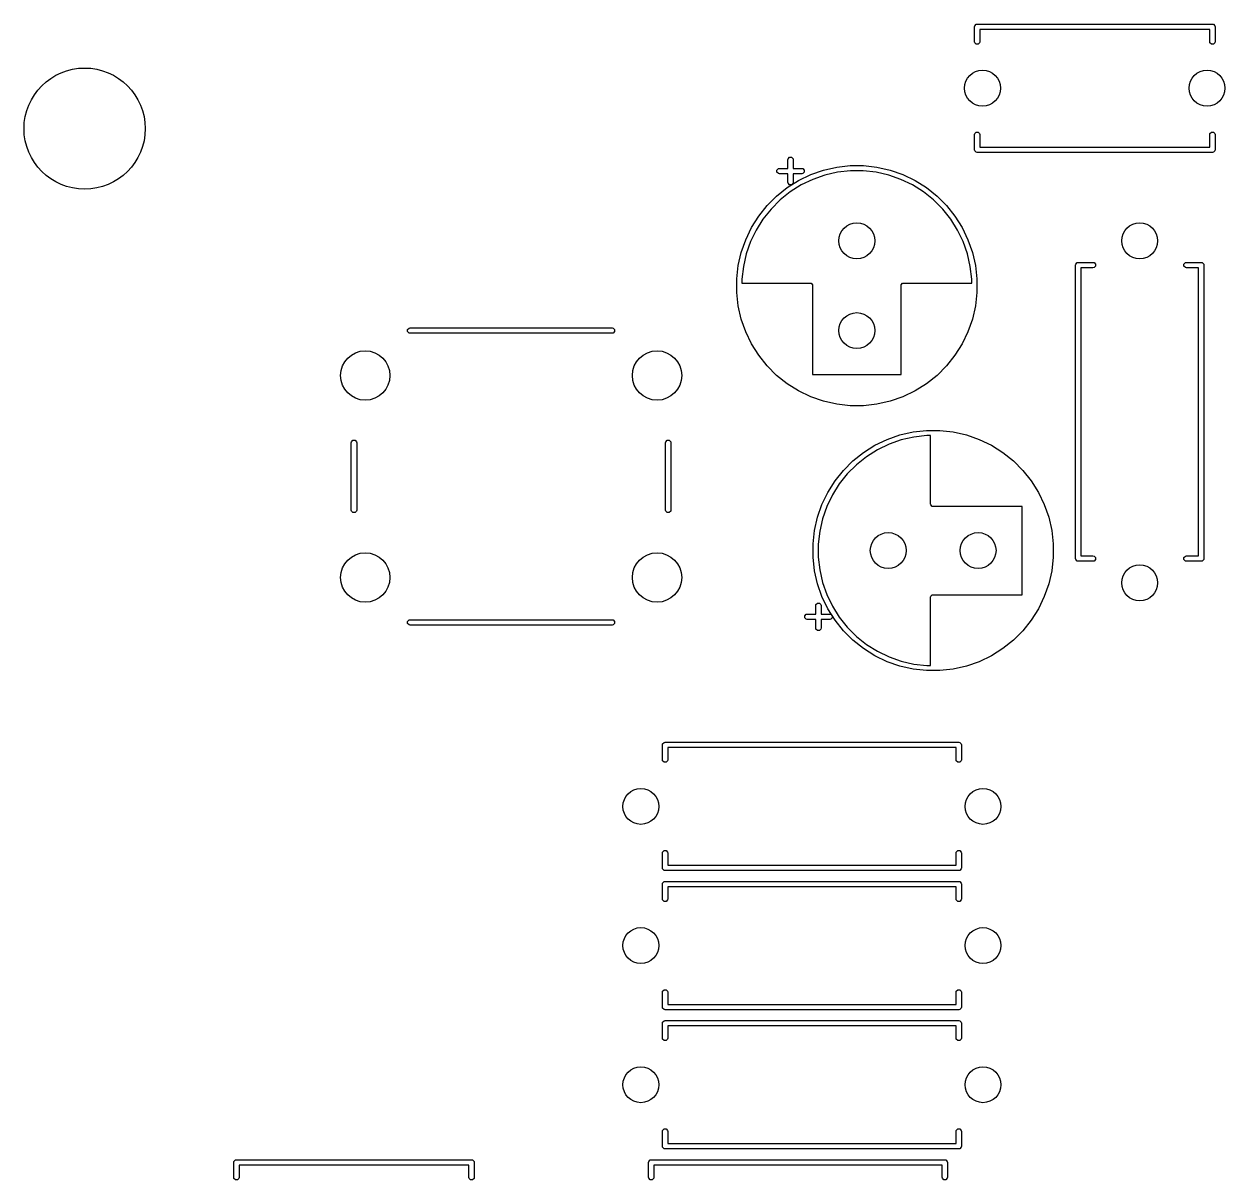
# Model space of a CAD drawing. Header units: millimetres. Extents: x 102 to 188.7, y -171.3 to -101.2.
# Drawn here: x 102.15 to 128.9, y -126.92 to -101.17 of the extents above; entities that cross this region are included whole.
import ezdxf

# ---------------------------------------------------------------- set-up
doc = ezdxf.new("R2010")
doc.units = ezdxf.units.MM
doc.layers.add('B.Silkscreen', color=254, linetype='CONTINUOUS', true_color=0xebdbb2)

msp = doc.modelspace()

# ---------------------------------------------------------------- linework, layer by layer
at = {"layer": 'B.Silkscreen', "linetype": 'CONTINUOUS'}
for p, q in [((123.32, -101.23), (123.324567, -101.207039)), ((123.32, -101.567), (123.32, -101.23)), ((123.324567, -101.207039), (123.357039, -101.174567)), ((123.357039, -101.174567), (123.38, -101.17)), ((123.38, -101.17), (128.62, -101.17)), ((128.56, -101.29), (123.44, -101.29)), ((123.44, -101.29), (123.44, -101.567)), ((128.56, -101.567), (128.56, -101.29)), ((128.62, -101.17), (128.642961, -101.174567)), ((128.642961, -101.174567), (128.675433, -101.207039)), ((128.675433, -101.207039), (128.68, -101.23)), ((128.68, -101.23), (128.68, -101.567)), ((123.324567, -101.589961), (123.32, -101.567)), ((123.357039, -101.622433), (123.324567, -101.589961)), ((123.402961, -101.622433), (123.357039, -101.622433)), ((123.435433, -101.589961), (123.402961, -101.622433)), ((123.44, -101.567), (123.435433, -101.589961)), ((128.564567, -101.589961), (128.56, -101.567)), ((128.597039, -101.622433), (128.564567, -101.589961)), ((128.642961, -101.622433), (128.597039, -101.622433)), ((128.675433, -101.589961), (128.642961, -101.622433)), ((128.68, -101.567), (128.675433, -101.589961)), ((123.32, -103.633), (123.324567, -103.610039)), ((123.32, -103.97), (123.32, -103.633)), ((123.324567, -103.610039), (123.357039, -103.577567)), ((123.357039, -103.577567), (123.402961, -103.577567)), ((123.402961, -103.577567), (123.435433, -103.610039)), ((123.435433, -103.610039), (123.44, -103.633)), ((123.44, -103.633), (123.44, -103.91)), ((128.56, -103.633), (128.564567, -103.610039)), ((128.56, -103.91), (128.56, -103.633)), ((128.564567, -103.610039), (128.597039, -103.577567)), ((128.597039, -103.577567), (128.642961, -103.577567)), ((128.642961, -103.577567), (128.675433, -103.610039)), ((128.675433, -103.610039), (128.68, -103.633)), ((128.68, -103.633), (128.68, -103.97)), ((123.324567, -103.992961), (123.32, -103.97)), ((123.357039, -104.025433), (123.324567, -103.992961)), ((123.38, -104.03), (123.357039, -104.025433)), ((128.62, -104.03), (123.38, -104.03)), ((123.44, -103.91), (128.56, -103.91)), ((128.642961, -104.025433), (128.62, -104.03)), ((128.675433, -103.992961), (128.642961, -104.025433)), ((128.68, -103.97), (128.675433, -103.992961)), ((119.165, -104.195225), (119.169567, -104.172264)), ((119.165, -104.385225), (119.165, -104.195225)), ((119.169567, -104.172264), (119.202039, -104.139792)), ((119.202039, -104.139792), (119.247961, -104.139792)), ((119.247961, -104.139792), (119.280433, -104.172264)), ((119.280433, -104.172264), (119.285, -104.195225)), ((119.285, -104.195225), (119.285, -104.385225)), ((120.251083, -104.357866), (120.549731, -104.324216)), ((120.549731, -104.324216), (120.850269, -104.324216)), ((120.850269, -104.324216), (121.148917, -104.357866)), ((118.919567, -104.422264), (118.952039, -104.389792)), ((118.919567, -104.468186), (118.919567, -104.422264)), ((118.952039, -104.500658), (118.919567, -104.468186)), ((118.952039, -104.389792), (118.975, -104.385225)), ((118.975, -104.505225), (118.952039, -104.500658)), ((118.975, -104.385225), (119.165, -104.385225)), ((119.165, -104.505225), (118.975, -104.505225)), ((119.165, -104.695225), (119.165, -104.505225)), ((119.285, -104.385225), (119.475, -104.385225)), ((119.475, -104.505225), (119.285, -104.505225)), ((119.285, -104.505225), (119.285, -104.695225)), ((119.403633, -104.654401), (119.674408, -104.524003)), ((119.475, -104.385225), (119.497961, -104.389792)), ((119.497961, -104.500658), (119.475, -104.505225)), ((119.497961, -104.389792), (119.530433, -104.422264)), ((119.530433, -104.468186), (119.497961, -104.500658)), ((119.530433, -104.422264), (119.530433, -104.468186)), ((119.674408, -104.524003), (119.958081, -104.424742)), ((119.990184, -104.536175), (119.718787, -104.631141)), ((119.958081, -104.424742), (120.251083, -104.357866)), ((120.270508, -104.472193), (119.990184, -104.536175)), ((120.556233, -104.44), (120.270508, -104.472193)), ((120.843767, -104.44), (120.556233, -104.44)), ((121.129492, -104.472193), (120.843767, -104.44)), ((121.409816, -104.536175), (121.129492, -104.472193)), ((121.148917, -104.357866), (121.441919, -104.424742)), ((121.681213, -104.631141), (121.409816, -104.536175)), ((121.441919, -104.424742), (121.725592, -104.524003)), ((121.725592, -104.524003), (121.996367, -104.654401)), ((118.914191, -105.001679), (119.149161, -104.814297)), ((119.149161, -104.814297), (119.403633, -104.654401)), ((119.169567, -104.718186), (119.165, -104.695225)), ((119.202039, -104.750658), (119.169567, -104.718186)), ((119.247961, -104.750658), (119.202039, -104.750658)), ((119.459728, -104.755897), (119.216267, -104.908874)), ((119.280433, -104.718186), (119.247961, -104.750658)), ((119.285, -104.695225), (119.280433, -104.718186)), ((119.718787, -104.631141), (119.459728, -104.755897)), ((121.940272, -104.755897), (121.681213, -104.631141)), ((122.183733, -104.908874), (121.940272, -104.755897)), ((121.996367, -104.654401), (122.250839, -104.814297)), ((122.250839, -104.814297), (122.485809, -105.001679)), ((118.701679, -105.214191), (118.914191, -105.001679)), ((118.991465, -105.088148), (118.788148, -105.291465)), ((119.216267, -104.908874), (118.991465, -105.088148)), ((122.408535, -105.088148), (122.183733, -104.908874)), ((122.611852, -105.291465), (122.408535, -105.088148)), ((122.485809, -105.001679), (122.698321, -105.214191)), ((118.514297, -105.449161), (118.701679, -105.214191)), ((118.788148, -105.291465), (118.608874, -105.516267)), ((122.791126, -105.516267), (122.611852, -105.291465)), ((122.698321, -105.214191), (122.885703, -105.449161)), ((118.354401, -105.703633), (118.514297, -105.449161)), ((118.608874, -105.516267), (118.455897, -105.759728)), ((122.944103, -105.759728), (122.791126, -105.516267)), ((122.885703, -105.449161), (123.045599, -105.703633)), ((118.224003, -105.974408), (118.354401, -105.703633)), ((118.455897, -105.759728), (118.331141, -106.018787)), ((123.068859, -106.018787), (122.944103, -105.759728)), ((123.045599, -105.703633), (123.175997, -105.974408)), ((118.124742, -106.258081), (118.224003, -105.974408)), ((118.331141, -106.018787), (118.236175, -106.290184)), ((123.163825, -106.290184), (123.068859, -106.018787)), ((123.175997, -105.974408), (123.275258, -106.258081)), ((118.057866, -106.551083), (118.124742, -106.258081)), ((118.236175, -106.290184), (118.172193, -106.570508)), ((123.227807, -106.570508), (123.163825, -106.290184)), ((123.275258, -106.258081), (123.342134, -106.551083)), ((118.024216, -106.849731), (118.057866, -106.551083)), ((118.172193, -106.570508), (118.14, -106.856233)), ((123.26, -106.856233), (123.227807, -106.570508)), ((123.342134, -106.551083), (123.375784, -106.849731)), ((125.57, -106.54), (125.574567, -106.517039)), ((125.57, -113.08), (125.57, -106.54)), ((125.574567, -106.517039), (125.607039, -106.484567)), ((125.607039, -106.484567), (125.63, -106.48)), ((125.63, -106.48), (125.96, -106.48)), ((125.96, -106.6), (125.69, -106.6)), ((125.69, -106.6), (125.69, -113.02)), ((125.96, -106.48), (125.982961, -106.484567)), ((125.982961, -106.595433), (125.96, -106.6)), ((125.982961, -106.484567), (126.015433, -106.517039)), ((126.015433, -106.562961), (125.982961, -106.595433)), ((126.015433, -106.517039), (126.015433, -106.562961)), ((127.984567, -106.517039), (128.017039, -106.484567)), ((127.984567, -106.562961), (127.984567, -106.517039)), ((128.017039, -106.595433), (127.984567, -106.562961)), ((128.017039, -106.484567), (128.04, -106.48)), ((128.04, -106.6), (128.017039, -106.595433)), ((128.04, -106.48), (128.37, -106.48)), ((128.31, -106.6), (128.04, -106.6)), ((128.31, -113.02), (128.31, -106.6)), ((128.37, -106.48), (128.392961, -106.484567)), ((128.392961, -106.484567), (128.425433, -106.517039)), ((128.425433, -106.517039), (128.43, -106.54)), ((128.43, -106.54), (128.43, -113.08)), ((118.024216, -106.856233), (118.024216, -106.849731)), ((118.024216, -107.150269), (118.024216, -106.856233)), ((118.14, -106.856233), (118.14, -106.94)), ((118.14, -106.94), (119.66, -106.94)), ((119.66, -106.94), (119.682961, -106.944567)), ((119.682961, -106.944567), (119.715433, -106.977039)), ((119.715433, -106.977039), (119.715433, -107.017039)), ((121.684567, -106.977039), (121.717039, -106.944567)), ((121.684567, -107.017039), (121.684567, -106.977039)), ((121.717039, -106.944567), (121.74, -106.94)), ((121.74, -106.94), (123.26, -106.94)), ((123.26, -106.94), (123.26, -106.856233)), ((123.375784, -106.849731), (123.375784, -107.150269)), ((118.057866, -107.448917), (118.024216, -107.150269)), ((119.715433, -107.017039), (119.715433, -107.057039)), ((119.715433, -107.057039), (119.715433, -107.097039)), ((119.715433, -107.097039), (119.715433, -107.137039)), ((119.715433, -107.137039), (119.715433, -107.177039)), ((119.715433, -107.177039), (119.715433, -107.217039)), ((119.715433, -107.217039), (119.715433, -107.257039)), ((119.715433, -107.257039), (119.715433, -107.297039)), ((121.684567, -107.057039), (121.684567, -107.017039)), ((121.684567, -107.097039), (121.684567, -107.057039)), ((121.684567, -107.137039), (121.684567, -107.097039)), ((121.684567, -107.177039), (121.684567, -107.137039)), ((121.684567, -107.217039), (121.684567, -107.177039)), ((121.684567, -107.257039), (121.684567, -107.217039)), ((121.684567, -107.297039), (121.684567, -107.257039)), ((123.375784, -107.150269), (123.342134, -107.448917)), ((118.124742, -107.741919), (118.057866, -107.448917)), ((119.715433, -107.297039), (119.715433, -107.337039)), ((119.715433, -107.337039), (119.715433, -107.377039)), ((119.715433, -107.377039), (119.715433, -107.417039)), ((119.715433, -107.417039), (119.715433, -107.457039)), ((119.715433, -107.457039), (119.715433, -107.497039)), ((119.715433, -107.497039), (119.715433, -107.537039)), ((121.684567, -107.337039), (121.684567, -107.297039)), ((121.684567, -107.377039), (121.684567, -107.337039)), ((121.684567, -107.417039), (121.684567, -107.377039)), ((121.684567, -107.457039), (121.684567, -107.417039)), ((121.684567, -107.497039), (121.684567, -107.457039)), ((121.684567, -107.537039), (121.684567, -107.497039)), ((123.342134, -107.448917), (123.275258, -107.741919)), ((118.224003, -108.025592), (118.124742, -107.741919)), ((119.715433, -107.537039), (119.715433, -107.577039)), ((119.715433, -107.577039), (119.715433, -107.617039)), ((119.715433, -107.617039), (119.715433, -107.657039)), ((119.715433, -107.657039), (119.715433, -107.697039)), ((119.715433, -107.697039), (119.715433, -107.737039)), ((119.715433, -107.737039), (119.715433, -107.777039)), ((119.715433, -107.777039), (119.715433, -107.817039)), ((121.684567, -107.577039), (121.684567, -107.537039)), ((121.684567, -107.617039), (121.684567, -107.577039)), ((121.684567, -107.657039), (121.684567, -107.617039)), ((121.684567, -107.697039), (121.684567, -107.657039)), ((121.684567, -107.737039), (121.684567, -107.697039)), ((121.684567, -107.777039), (121.684567, -107.737039)), ((121.684567, -107.817039), (121.684567, -107.777039)), ((123.275258, -107.741919), (123.175997, -108.025592)), ((110.694567, -107.977039), (110.727039, -107.944567)), ((110.694567, -108.022961), (110.694567, -107.977039)), ((110.727039, -108.055433), (110.694567, -108.022961)), ((110.727039, -107.944567), (110.75, -107.94)), ((110.75, -108.06), (110.727039, -108.055433)), ((110.75, -107.94), (115.25, -107.94)), ((115.25, -108.06), (110.75, -108.06)), ((115.25, -107.94), (115.272961, -107.944567)), ((115.272961, -108.055433), (115.25, -108.06)), ((115.272961, -107.944567), (115.305433, -107.977039)), ((115.305433, -108.022961), (115.272961, -108.055433)), ((115.305433, -107.977039), (115.305433, -108.022961)), ((118.354401, -108.296367), (118.224003, -108.025592)), ((119.715433, -107.817039), (119.715433, -107.857039)), ((119.715433, -107.857039), (119.715433, -107.897039)), ((119.715433, -107.897039), (119.715433, -107.937039)), ((119.715433, -107.937039), (119.715433, -107.977039)), ((119.715433, -107.977039), (119.715433, -108.017039)), ((119.715433, -108.017039), (119.715433, -108.057039)), ((119.715433, -108.057039), (119.715433, -108.097039)), ((121.684567, -107.857039), (121.684567, -107.817039)), ((121.684567, -107.897039), (121.684567, -107.857039)), ((121.684567, -107.937039), (121.684567, -107.897039)), ((121.684567, -107.977039), (121.684567, -107.937039)), ((121.684567, -108.017039), (121.684567, -107.977039)), ((121.684567, -108.057039), (121.684567, -108.017039)), ((121.684567, -108.097039), (121.684567, -108.057039)), ((123.175997, -108.025592), (123.045599, -108.296367)), ((118.514297, -108.550839), (118.354401, -108.296367)), ((119.715433, -108.097039), (119.715433, -108.137039)), ((119.715433, -108.137039), (119.715433, -108.177039)), ((119.715433, -108.177039), (119.715433, -108.217039)), ((119.715433, -108.217039), (119.715433, -108.257039)), ((119.715433, -108.257039), (119.715433, -108.297039)), ((119.715433, -108.297039), (119.715433, -108.337039)), ((119.715433, -108.337039), (119.715433, -108.377039)), ((121.684567, -108.137039), (121.684567, -108.097039)), ((121.684567, -108.177039), (121.684567, -108.137039)), ((121.684567, -108.217039), (121.684567, -108.177039)), ((121.684567, -108.257039), (121.684567, -108.217039)), ((121.684567, -108.297039), (121.684567, -108.257039)), ((121.684567, -108.337039), (121.684567, -108.297039)), ((121.684567, -108.377039), (121.684567, -108.337039)), ((123.045599, -108.296367), (122.885703, -108.550839)), ((118.701679, -108.785809), (118.514297, -108.550839)), ((119.715433, -108.377039), (119.715433, -108.417039)), ((119.715433, -108.417039), (119.715433, -108.457039)), ((119.715433, -108.457039), (119.715433, -108.497039)), ((119.715433, -108.497039), (119.715433, -108.537039)), ((119.715433, -108.537039), (119.715433, -108.577039)), ((119.715433, -108.577039), (119.715433, -108.617039)), ((121.684567, -108.417039), (121.684567, -108.377039)), ((121.684567, -108.457039), (121.684567, -108.417039)), ((121.684567, -108.497039), (121.684567, -108.457039)), ((121.684567, -108.537039), (121.684567, -108.497039)), ((121.684567, -108.577039), (121.684567, -108.537039)), ((121.684567, -108.617039), (121.684567, -108.577039)), ((122.885703, -108.550839), (122.698321, -108.785809)), ((118.914191, -108.998321), (118.701679, -108.785809)), ((119.715433, -108.617039), (119.715433, -108.657039)), ((119.715433, -108.657039), (119.715433, -108.697039)), ((119.715433, -108.697039), (119.715433, -108.737039)), ((119.715433, -108.737039), (119.715433, -108.777039)), ((119.715433, -108.777039), (119.715433, -108.817039)), ((119.715433, -108.817039), (119.715433, -108.857039)), ((119.715433, -108.857039), (119.715433, -108.897039)), ((121.684567, -108.657039), (121.684567, -108.617039)), ((121.684567, -108.697039), (121.684567, -108.657039)), ((121.684567, -108.737039), (121.684567, -108.697039)), ((121.684567, -108.777039), (121.684567, -108.737039)), ((121.684567, -108.817039), (121.684567, -108.777039)), ((121.684567, -108.857039), (121.684567, -108.817039)), ((121.684567, -108.897039), (121.684567, -108.857039)), ((122.698321, -108.785809), (122.485809, -108.998321)), ((119.149161, -109.185703), (118.914191, -108.998321)), ((119.715433, -108.897039), (119.715433, -108.937039)), ((119.715433, -108.937039), (119.715433, -108.977039)), ((119.715433, -108.977039), (119.715433, -108.98)), ((119.715433, -108.98), (121.684567, -108.98)), ((121.684567, -108.937039), (121.684567, -108.897039)), ((121.684567, -108.977039), (121.684567, -108.937039)), ((121.684567, -108.98), (121.684567, -108.977039)), ((122.485809, -108.998321), (122.250839, -109.185703)), ((119.403633, -109.345599), (119.149161, -109.185703)), ((119.674408, -109.475997), (119.403633, -109.345599)), ((121.996367, -109.345599), (121.725592, -109.475997)), ((122.250839, -109.185703), (121.996367, -109.345599)), ((119.958081, -109.575258), (119.674408, -109.475997)), ((120.251083, -109.642134), (119.958081, -109.575258)), ((120.549731, -109.675784), (120.251083, -109.642134)), ((121.148917, -109.642134), (120.850269, -109.675784)), ((121.441919, -109.575258), (121.148917, -109.642134)), ((121.725592, -109.475997), (121.441919, -109.575258)), ((120.850269, -109.675784), (120.549731, -109.675784)), ((109.44, -110.5), (109.444567, -110.477039)), ((109.444567, -110.477039), (109.477039, -110.444567)), ((109.477039, -110.444567), (109.522961, -110.444567)), ((109.522961, -110.444567), (109.555433, -110.477039)), ((109.555433, -110.477039), (109.56, -110.5)), ((116.44, -110.5), (116.444567, -110.477039)), ((116.444567, -110.477039), (116.477039, -110.444567)), ((116.477039, -110.444567), (116.522961, -110.444567)), ((116.522961, -110.444567), (116.555433, -110.477039)), ((116.555433, -110.477039), (116.56, -110.5)), ((121.103633, -110.554401), (121.374408, -110.424003)), ((121.374408, -110.424003), (121.658081, -110.324742)), ((121.690184, -110.436175), (121.418787, -110.531141)), ((121.658081, -110.324742), (121.951083, -110.257866)), ((121.970508, -110.372193), (121.690184, -110.436175)), ((121.951083, -110.257866), (122.249731, -110.224216)), ((122.256233, -110.34), (121.970508, -110.372193)), ((122.249731, -110.224216), (122.550269, -110.224216)), ((122.34, -110.34), (122.256233, -110.34)), ((122.34, -111.86), (122.34, -110.34)), ((122.550269, -110.224216), (122.848917, -110.257866)), ((122.848917, -110.257866), (123.141919, -110.324742)), ((123.141919, -110.324742), (123.425592, -110.424003)), ((123.425592, -110.424003), (123.696367, -110.554401)), ((109.44, -112), (109.44, -110.5)), ((109.56, -110.5), (109.56, -112)), ((116.44, -112), (116.44, -110.5)), ((116.56, -110.5), (116.56, -112)), ((120.614191, -110.901679), (120.849161, -110.714297)), ((120.849161, -110.714297), (121.103633, -110.554401)), ((121.159728, -110.655897), (120.916267, -110.808874)), ((121.418787, -110.531141), (121.159728, -110.655897)), ((123.696367, -110.554401), (123.950839, -110.714297)), ((123.950839, -110.714297), (124.185809, -110.901679)), ((120.401679, -111.114191), (120.614191, -110.901679)), ((120.691465, -110.988148), (120.488148, -111.191465)), ((120.916267, -110.808874), (120.691465, -110.988148)), ((124.185809, -110.901679), (124.398321, -111.114191)), ((120.214297, -111.349161), (120.401679, -111.114191)), ((120.488148, -111.191465), (120.308874, -111.416267)), ((124.398321, -111.114191), (124.585703, -111.349161)), ((120.054401, -111.603633), (120.214297, -111.349161)), ((120.308874, -111.416267), (120.155897, -111.659728)), ((124.585703, -111.349161), (124.745599, -111.603633)), ((119.924003, -111.874408), (120.054401, -111.603633)), ((120.155897, -111.659728), (120.031141, -111.918787)), ((124.745599, -111.603633), (124.875997, -111.874408)), ((109.444567, -112.022961), (109.44, -112)), ((109.477039, -112.055433), (109.444567, -112.022961)), ((109.522961, -112.055433), (109.477039, -112.055433)), ((109.555433, -112.022961), (109.522961, -112.055433)), ((109.56, -112), (109.555433, -112.022961)), ((116.444567, -112.022961), (116.44, -112)), ((116.477039, -112.055433), (116.444567, -112.022961)), ((116.522961, -112.055433), (116.477039, -112.055433)), ((116.555433, -112.022961), (116.522961, -112.055433)), ((116.56, -112), (116.555433, -112.022961)), ((119.824742, -112.158081), (119.924003, -111.874408)), ((120.031141, -111.918787), (119.936175, -112.190184)), ((122.344567, -111.882961), (122.34, -111.86)), ((122.377039, -111.915433), (122.344567, -111.882961)), ((122.417039, -111.915433), (122.377039, -111.915433)), ((122.457039, -111.915433), (122.417039, -111.915433)), ((122.497039, -111.915433), (122.457039, -111.915433)), ((122.537039, -111.915433), (122.497039, -111.915433)), ((122.577039, -111.915433), (122.537039, -111.915433)), ((122.617039, -111.915433), (122.577039, -111.915433)), ((122.657039, -111.915433), (122.617039, -111.915433)), ((122.697039, -111.915433), (122.657039, -111.915433)), ((122.737039, -111.915433), (122.697039, -111.915433)), ((122.777039, -111.915433), (122.737039, -111.915433)), ((122.817039, -111.915433), (122.777039, -111.915433)), ((122.857039, -111.915433), (122.817039, -111.915433)), ((122.897039, -111.915433), (122.857039, -111.915433)), ((122.937039, -111.915433), (122.897039, -111.915433)), ((122.977039, -111.915433), (122.937039, -111.915433)), ((123.017039, -111.915433), (122.977039, -111.915433)), ((123.057039, -111.915433), (123.017039, -111.915433)), ((123.097039, -111.915433), (123.057039, -111.915433)), ((123.137039, -111.915433), (123.097039, -111.915433)), ((123.177039, -111.915433), (123.137039, -111.915433)), ((123.217039, -111.915433), (123.177039, -111.915433)), ((123.257039, -111.915433), (123.217039, -111.915433)), ((123.297039, -111.915433), (123.257039, -111.915433)), ((123.337039, -111.915433), (123.297039, -111.915433)), ((123.377039, -111.915433), (123.337039, -111.915433)), ((123.417039, -111.915433), (123.377039, -111.915433)), ((123.457039, -111.915433), (123.417039, -111.915433)), ((123.497039, -111.915433), (123.457039, -111.915433)), ((123.537039, -111.915433), (123.497039, -111.915433)), ((123.577039, -111.915433), (123.537039, -111.915433)), ((123.617039, -111.915433), (123.577039, -111.915433)), ((123.657039, -111.915433), (123.617039, -111.915433)), ((123.697039, -111.915433), (123.657039, -111.915433)), ((123.737039, -111.915433), (123.697039, -111.915433)), ((123.777039, -111.915433), (123.737039, -111.915433)), ((123.817039, -111.915433), (123.777039, -111.915433)), ((123.857039, -111.915433), (123.817039, -111.915433)), ((123.897039, -111.915433), (123.857039, -111.915433)), ((123.937039, -111.915433), (123.897039, -111.915433)), ((123.977039, -111.915433), (123.937039, -111.915433)), ((124.017039, -111.915433), (123.977039, -111.915433)), ((124.057039, -111.915433), (124.017039, -111.915433)), ((124.097039, -111.915433), (124.057039, -111.915433)), ((124.137039, -111.915433), (124.097039, -111.915433)), ((124.177039, -111.915433), (124.137039, -111.915433)), ((124.217039, -111.915433), (124.177039, -111.915433)), ((124.257039, -111.915433), (124.217039, -111.915433)), ((124.297039, -111.915433), (124.257039, -111.915433)), ((124.337039, -111.915433), (124.297039, -111.915433)), ((124.377039, -111.915433), (124.337039, -111.915433)), ((124.38, -111.915433), (124.377039, -111.915433)), ((124.38, -113.884567), (124.38, -111.915433)), ((124.875997, -111.874408), (124.975258, -112.158081)), ((119.757866, -112.451083), (119.824742, -112.158081)), ((119.936175, -112.190184), (119.872193, -112.470508)), ((124.975258, -112.158081), (125.042134, -112.451083)), ((119.724216, -112.749731), (119.757866, -112.451083)), ((119.872193, -112.470508), (119.84, -112.756233)), ((125.042134, -112.451083), (125.075784, -112.749731)), ((119.724216, -112.756233), (119.724216, -112.749731)), ((119.724216, -113.050269), (119.724216, -112.756233)), ((119.84, -112.756233), (119.84, -113.043767)), ((125.075784, -112.749731), (125.075784, -113.050269)), ((119.757866, -113.348917), (119.724216, -113.050269)), ((119.84, -113.043767), (119.872193, -113.329492)), ((125.075784, -113.050269), (125.042134, -113.348917)), ((125.574567, -113.102961), (125.57, -113.08)), ((125.607039, -113.135433), (125.574567, -113.102961)), ((125.63, -113.14), (125.607039, -113.135433)), ((125.96, -113.14), (125.63, -113.14)), ((125.69, -113.02), (125.96, -113.02)), ((125.96, -113.02), (125.982961, -113.024567)), ((125.982961, -113.135433), (125.96, -113.14)), ((125.982961, -113.024567), (126.015433, -113.057039)), ((126.015433, -113.102961), (125.982961, -113.135433)), ((126.015433, -113.057039), (126.015433, -113.102961)), ((127.984567, -113.057039), (128.017039, -113.024567)), ((127.984567, -113.102961), (127.984567, -113.057039)), ((128.017039, -113.135433), (127.984567, -113.102961)), ((128.017039, -113.024567), (128.04, -113.02)), ((128.04, -113.14), (128.017039, -113.135433)), ((128.04, -113.02), (128.31, -113.02)), ((128.37, -113.14), (128.04, -113.14)), ((128.392961, -113.135433), (128.37, -113.14)), ((128.425433, -113.102961), (128.392961, -113.135433)), ((128.43, -113.08), (128.425433, -113.102961)), ((119.824742, -113.641919), (119.757866, -113.348917)), ((119.872193, -113.329492), (119.936175, -113.609816)), ((125.042134, -113.348917), (124.975258, -113.641919)), ((119.924003, -113.925592), (119.824742, -113.641919)), ((119.936175, -113.609816), (120.031141, -113.881213)), ((124.975258, -113.641919), (124.875997, -113.925592)), ((120.054401, -114.196367), (119.924003, -113.925592)), ((120.031141, -113.881213), (120.155897, -114.140272)), ((122.34, -113.94), (122.344567, -113.917039)), ((122.34, -115.46), (122.34, -113.94)), ((122.344567, -113.917039), (122.377039, -113.884567)), ((122.377039, -113.884567), (122.422961, -113.884567)), ((122.422961, -113.884567), (122.462961, -113.884567)), ((122.462961, -113.884567), (122.502961, -113.884567)), ((122.502961, -113.884567), (122.542961, -113.884567)), ((122.542961, -113.884567), (122.582961, -113.884567)), ((122.582961, -113.884567), (122.622961, -113.884567)), ((122.622961, -113.884567), (122.662961, -113.884567)), ((122.662961, -113.884567), (122.702961, -113.884567)), ((122.702961, -113.884567), (122.742961, -113.884567)), ((122.742961, -113.884567), (122.782961, -113.884567)), ((122.782961, -113.884567), (122.822961, -113.884567)), ((122.822961, -113.884567), (122.862961, -113.884567)), ((122.862961, -113.884567), (122.902961, -113.884567)), ((122.902961, -113.884567), (122.942961, -113.884567)), ((122.942961, -113.884567), (122.982961, -113.884567)), ((122.982961, -113.884567), (123.022961, -113.884567)), ((123.022961, -113.884567), (123.062961, -113.884567)), ((123.062961, -113.884567), (123.102961, -113.884567)), ((123.102961, -113.884567), (123.142961, -113.884567)), ((123.142961, -113.884567), (123.182961, -113.884567)), ((123.182961, -113.884567), (123.222961, -113.884567)), ((123.222961, -113.884567), (123.262961, -113.884567)), ((123.262961, -113.884567), (123.302961, -113.884567)), ((123.302961, -113.884567), (123.342961, -113.884567)), ((123.342961, -113.884567), (123.382961, -113.884567)), ((123.382961, -113.884567), (123.422961, -113.884567)), ((123.422961, -113.884567), (123.462961, -113.884567)), ((123.462961, -113.884567), (123.502961, -113.884567)), ((123.502961, -113.884567), (123.542961, -113.884567)), ((123.542961, -113.884567), (123.582961, -113.884567)), ((123.582961, -113.884567), (123.622961, -113.884567)), ((123.622961, -113.884567), (123.662961, -113.884567)), ((123.662961, -113.884567), (123.702961, -113.884567)), ((123.702961, -113.884567), (123.742961, -113.884567)), ((123.742961, -113.884567), (123.782961, -113.884567)), ((123.782961, -113.884567), (123.822961, -113.884567)), ((123.822961, -113.884567), (123.862961, -113.884567)), ((123.862961, -113.884567), (123.902961, -113.884567)), ((123.902961, -113.884567), (123.942961, -113.884567)), ((123.942961, -113.884567), (123.982961, -113.884567)), ((123.982961, -113.884567), (124.022961, -113.884567)), ((124.022961, -113.884567), (124.062961, -113.884567)), ((124.062961, -113.884567), (124.102961, -113.884567)), ((124.102961, -113.884567), (124.142961, -113.884567)), ((124.142961, -113.884567), (124.182961, -113.884567)), ((124.182961, -113.884567), (124.222961, -113.884567)), ((124.222961, -113.884567), (124.262961, -113.884567)), ((124.262961, -113.884567), (124.302961, -113.884567)), ((124.302961, -113.884567), (124.342961, -113.884567)), ((124.342961, -113.884567), (124.38, -113.884567)), ((124.875997, -113.925592), (124.745599, -114.196367)), ((119.785225, -114.125), (119.789792, -114.102039)), ((119.785225, -114.315), (119.785225, -114.125)), ((119.789792, -114.102039), (119.822264, -114.069567)), ((119.822264, -114.069567), (119.868186, -114.069567)), ((119.868186, -114.069567), (119.900658, -114.102039)), ((119.900658, -114.102039), (119.905225, -114.125)), ((119.905225, -114.125), (119.905225, -114.315)), ((120.214297, -114.450839), (120.054401, -114.196367)), ((120.155897, -114.140272), (120.308874, -114.383733)), ((124.745599, -114.196367), (124.585703, -114.450839)), ((110.694567, -114.477039), (110.727039, -114.444567)), ((110.694567, -114.522961), (110.694567, -114.477039)), ((110.727039, -114.444567), (110.75, -114.44)), ((110.75, -114.44), (115.25, -114.44)), ((115.25, -114.44), (115.272961, -114.444567)), ((115.272961, -114.444567), (115.305433, -114.477039)), ((115.305433, -114.477039), (115.305433, -114.522961)), ((119.539792, -114.352039), (119.572264, -114.319567)), ((119.539792, -114.397961), (119.539792, -114.352039)), ((119.572264, -114.430433), (119.539792, -114.397961)), ((119.572264, -114.319567), (119.595225, -114.315)), ((119.595225, -114.435), (119.572264, -114.430433)), ((119.595225, -114.315), (119.785225, -114.315)), ((119.785225, -114.435), (119.595225, -114.435)), ((119.785225, -114.625), (119.785225, -114.435)), ((119.905225, -114.315), (120.095225, -114.315)), ((120.095225, -114.435), (119.905225, -114.435)), ((119.905225, -114.435), (119.905225, -114.625)), ((120.095225, -114.315), (120.118186, -114.319567)), ((120.118186, -114.430433), (120.095225, -114.435)), ((120.118186, -114.319567), (120.150658, -114.352039)), ((120.150658, -114.397961), (120.118186, -114.430433)), ((120.150658, -114.352039), (120.150658, -114.397961)), ((120.401679, -114.685809), (120.214297, -114.450839)), ((120.308874, -114.383733), (120.488148, -114.608535)), ((124.585703, -114.450839), (124.398321, -114.685809)), ((110.727039, -114.555433), (110.694567, -114.522961)), ((110.75, -114.56), (110.727039, -114.555433)), ((115.25, -114.56), (110.75, -114.56)), ((115.272961, -114.555433), (115.25, -114.56)), ((115.305433, -114.522961), (115.272961, -114.555433)), ((119.789792, -114.647961), (119.785225, -114.625)), ((119.822264, -114.680433), (119.789792, -114.647961)), ((119.868186, -114.680433), (119.822264, -114.680433)), ((119.900658, -114.647961), (119.868186, -114.680433)), ((119.905225, -114.625), (119.900658, -114.647961)), ((120.614191, -114.898321), (120.401679, -114.685809)), ((120.488148, -114.608535), (120.691465, -114.811852)), ((124.398321, -114.685809), (124.185809, -114.898321)), ((120.849161, -115.085703), (120.614191, -114.898321)), ((120.691465, -114.811852), (120.916267, -114.991126)), ((120.916267, -114.991126), (121.159728, -115.144103)), ((124.185809, -114.898321), (123.950839, -115.085703)), ((121.103633, -115.245599), (120.849161, -115.085703)), ((121.374408, -115.375997), (121.103633, -115.245599)), ((121.159728, -115.144103), (121.418787, -115.268859)), ((121.418787, -115.268859), (121.690184, -115.363825)), ((123.696367, -115.245599), (123.425592, -115.375997)), ((123.950839, -115.085703), (123.696367, -115.245599)), ((121.658081, -115.475258), (121.374408, -115.375997)), ((121.951083, -115.542134), (121.658081, -115.475258)), ((121.690184, -115.363825), (121.970508, -115.427807)), ((122.249731, -115.575784), (121.951083, -115.542134)), ((121.970508, -115.427807), (122.256233, -115.46)), ((122.256233, -115.46), (122.34, -115.46)), ((122.848917, -115.542134), (122.550269, -115.575784)), ((123.141919, -115.475258), (122.848917, -115.542134)), ((123.425592, -115.375997), (123.141919, -115.475258)), ((122.550269, -115.575784), (122.249731, -115.575784)), ((116.37, -117.23), (116.374567, -117.207039)), ((116.37, -117.56), (116.37, -117.23)), ((116.374567, -117.207039), (116.407039, -117.174567)), ((116.407039, -117.174567), (116.43, -117.17)), ((116.43, -117.17), (122.97, -117.17)), ((122.91, -117.29), (116.49, -117.29)), ((116.49, -117.29), (116.49, -117.56)), ((122.91, -117.56), (122.91, -117.29)), ((122.97, -117.17), (122.992961, -117.174567)), ((122.992961, -117.174567), (123.025433, -117.207039)), ((123.025433, -117.207039), (123.03, -117.23)), ((123.03, -117.23), (123.03, -117.56)), ((116.374567, -117.582961), (116.37, -117.56)), ((116.407039, -117.615433), (116.374567, -117.582961)), ((116.452961, -117.615433), (116.407039, -117.615433)), ((116.485433, -117.582961), (116.452961, -117.615433)), ((116.49, -117.56), (116.485433, -117.582961)), ((122.914567, -117.582961), (122.91, -117.56)), ((122.947039, -117.615433), (122.914567, -117.582961)), ((122.992961, -117.615433), (122.947039, -117.615433)), ((123.025433, -117.582961), (122.992961, -117.615433)), ((123.03, -117.56), (123.025433, -117.582961)), ((116.37, -119.64), (116.374567, -119.617039)), ((116.37, -119.97), (116.37, -119.64)), ((116.374567, -119.617039), (116.407039, -119.584567)), ((116.407039, -119.584567), (116.452961, -119.584567)), ((116.452961, -119.584567), (116.485433, -119.617039)), ((116.485433, -119.617039), (116.49, -119.64)), ((116.49, -119.64), (116.49, -119.91)), ((122.91, -119.64), (122.914567, -119.617039)), ((122.91, -119.91), (122.91, -119.64)), ((122.914567, -119.617039), (122.947039, -119.584567)), ((122.947039, -119.584567), (122.992961, -119.584567)), ((122.992961, -119.584567), (123.025433, -119.617039)), ((123.025433, -119.617039), (123.03, -119.64)), ((123.03, -119.64), (123.03, -119.97)), ((116.374567, -119.992961), (116.37, -119.97)), ((116.407039, -120.025433), (116.374567, -119.992961)), ((116.43, -120.03), (116.407039, -120.025433)), ((122.97, -120.03), (116.43, -120.03)), ((116.49, -119.91), (122.91, -119.91)), ((122.992961, -120.025433), (122.97, -120.03)), ((123.025433, -119.992961), (122.992961, -120.025433)), ((123.03, -119.97), (123.025433, -119.992961)), ((116.37, -120.33), (116.374567, -120.307039)), ((116.37, -120.66), (116.37, -120.33)), ((116.374567, -120.307039), (116.407039, -120.274567)), ((116.407039, -120.274567), (116.43, -120.27)), ((116.43, -120.27), (122.97, -120.27)), ((122.97, -120.27), (122.992961, -120.274567)), ((122.992961, -120.274567), (123.025433, -120.307039)), ((123.025433, -120.307039), (123.03, -120.33)), ((123.03, -120.33), (123.03, -120.66)), ((122.91, -120.39), (116.49, -120.39)), ((116.49, -120.39), (116.49, -120.66)), ((122.91, -120.66), (122.91, -120.39)), ((116.374567, -120.682961), (116.37, -120.66)), ((116.407039, -120.715433), (116.374567, -120.682961)), ((116.452961, -120.715433), (116.407039, -120.715433)), ((116.485433, -120.682961), (116.452961, -120.715433)), ((116.49, -120.66), (116.485433, -120.682961)), ((122.914567, -120.682961), (122.91, -120.66)), ((122.947039, -120.715433), (122.914567, -120.682961)), ((122.992961, -120.715433), (122.947039, -120.715433)), ((123.025433, -120.682961), (122.992961, -120.715433)), ((123.03, -120.66), (123.025433, -120.682961)), ((116.37, -122.74), (116.374567, -122.717039)), ((116.37, -123.07), (116.37, -122.74)), ((116.374567, -122.717039), (116.407039, -122.684567)), ((116.407039, -122.684567), (116.452961, -122.684567)), ((116.452961, -122.684567), (116.485433, -122.717039)), ((116.485433, -122.717039), (116.49, -122.74)), ((116.49, -122.74), (116.49, -123.01)), ((122.91, -122.74), (122.914567, -122.717039)), ((122.91, -123.01), (122.91, -122.74)), ((122.914567, -122.717039), (122.947039, -122.684567)), ((122.947039, -122.684567), (122.992961, -122.684567)), ((122.992961, -122.684567), (123.025433, -122.717039)), ((123.025433, -122.717039), (123.03, -122.74)), ((123.03, -122.74), (123.03, -123.07)), ((116.49, -123.01), (122.91, -123.01)), ((116.374567, -123.092961), (116.37, -123.07)), ((116.407039, -123.125433), (116.374567, -123.092961)), ((116.43, -123.13), (116.407039, -123.125433)), ((122.97, -123.13), (116.43, -123.13)), ((122.992961, -123.125433), (122.97, -123.13)), ((123.025433, -123.092961), (122.992961, -123.125433)), ((123.03, -123.07), (123.025433, -123.092961)), ((116.37, -123.43), (116.374567, -123.407039)), ((116.37, -123.76), (116.37, -123.43)), ((116.374567, -123.407039), (116.407039, -123.374567)), ((116.407039, -123.374567), (116.43, -123.37)), ((116.43, -123.37), (122.97, -123.37)), ((122.91, -123.49), (116.49, -123.49)), ((116.49, -123.49), (116.49, -123.76)), ((122.91, -123.76), (122.91, -123.49)), ((122.97, -123.37), (122.992961, -123.374567)), ((122.992961, -123.374567), (123.025433, -123.407039)), ((123.025433, -123.407039), (123.03, -123.43)), ((123.03, -123.43), (123.03, -123.76)), ((116.374567, -123.782961), (116.37, -123.76)), ((116.407039, -123.815433), (116.374567, -123.782961)), ((116.452961, -123.815433), (116.407039, -123.815433)), ((116.485433, -123.782961), (116.452961, -123.815433)), ((116.49, -123.76), (116.485433, -123.782961)), ((122.914567, -123.782961), (122.91, -123.76)), ((122.947039, -123.815433), (122.914567, -123.782961)), ((122.992961, -123.815433), (122.947039, -123.815433)), ((123.025433, -123.782961), (122.992961, -123.815433)), ((123.03, -123.76), (123.025433, -123.782961)), ((116.37, -125.84), (116.374567, -125.817039)), ((116.37, -126.17), (116.37, -125.84)), ((116.374567, -125.817039), (116.407039, -125.784567)), ((116.407039, -125.784567), (116.452961, -125.784567)), ((116.452961, -125.784567), (116.485433, -125.817039)), ((116.485433, -125.817039), (116.49, -125.84)), ((116.49, -125.84), (116.49, -126.11)), ((122.91, -125.84), (122.914567, -125.817039)), ((122.91, -126.11), (122.91, -125.84)), ((122.914567, -125.817039), (122.947039, -125.784567)), ((122.947039, -125.784567), (122.992961, -125.784567)), ((122.992961, -125.784567), (123.025433, -125.817039)), ((123.025433, -125.817039), (123.03, -125.84)), ((123.03, -125.84), (123.03, -126.17)), ((116.374567, -126.192961), (116.37, -126.17)), ((116.407039, -126.225433), (116.374567, -126.192961)), ((116.43, -126.23), (116.407039, -126.225433)), ((122.97, -126.23), (116.43, -126.23)), ((116.49, -126.11), (122.91, -126.11)), ((122.992961, -126.225433), (122.97, -126.23)), ((123.025433, -126.192961), (122.992961, -126.225433)), ((123.03, -126.17), (123.025433, -126.192961)), ((106.82, -126.53), (106.824567, -126.507039)), ((106.824567, -126.507039), (106.857039, -126.474567)), ((106.857039, -126.474567), (106.88, -126.47)), ((106.88, -126.47), (112.12, -126.47)), ((112.12, -126.47), (112.142961, -126.474567)), ((112.142961, -126.474567), (112.175433, -126.507039)), ((112.175433, -126.507039), (112.18, -126.53)), ((116.06, -126.53), (116.064567, -126.507039)), ((116.064567, -126.507039), (116.097039, -126.474567)), ((116.097039, -126.474567), (116.12, -126.47)), ((116.12, -126.47), (122.66, -126.47)), ((122.66, -126.47), (122.682961, -126.474567)), ((122.682961, -126.474567), (122.715433, -126.507039)), ((122.715433, -126.507039), (122.72, -126.53)), ((106.82, -126.867), (106.82, -126.53)), ((112.06, -126.59), (106.94, -126.59)), ((106.94, -126.59), (106.94, -126.867)), ((112.06, -126.867), (112.06, -126.59)), ((112.18, -126.53), (112.18, -126.867)), ((116.06, -126.86), (116.06, -126.53)), ((122.6, -126.59), (116.18, -126.59)), ((116.18, -126.59), (116.18, -126.86)), ((122.6, -126.86), (122.6, -126.59)), ((122.72, -126.53), (122.72, -126.86)), ((106.824567, -126.889961), (106.82, -126.867)), ((106.857039, -126.922433), (106.824567, -126.889961)), ((106.902961, -126.922433), (106.857039, -126.922433)), ((106.935433, -126.889961), (106.902961, -126.922433)), ((106.94, -126.867), (106.935433, -126.889961)), ((112.064567, -126.889961), (112.06, -126.867)), ((112.097039, -126.922433), (112.064567, -126.889961)), ((112.142961, -126.922433), (112.097039, -126.922433)), ((112.175433, -126.889961), (112.142961, -126.922433)), ((112.18, -126.867), (112.175433, -126.889961)), ((116.064567, -126.882961), (116.06, -126.86)), ((116.097039, -126.915433), (116.064567, -126.882961)), ((116.142961, -126.915433), (116.097039, -126.915433)), ((116.175433, -126.882961), (116.142961, -126.915433)), ((116.18, -126.86), (116.175433, -126.882961)), ((122.604567, -126.882961), (122.6, -126.86)), ((122.637039, -126.915433), (122.604567, -126.882961)), ((122.682961, -126.915433), (122.637039, -126.915433)), ((122.715433, -126.882961), (122.682961, -126.915433)), ((122.72, -126.86), (122.715433, -126.882961))]:
    msp.add_line(p, q, dxfattribs=at)
at = {"layer": 'B.Silkscreen'}
for centre, radius in [((103.5, -103.5), 1.35), ((103.5, -103.5), 1.349999), ((123.5, -102.6), 0.4), ((123.5, -102.6), 0.4), ((128.5, -102.6), 0.4), ((128.5, -102.6), 0.4), ((120.7, -106), 0.4), ((120.7, -106), 0.4), ((127, -106), 0.4), ((127, -106), 0.4), ((120.7, -108), 0.4), ((120.7, -108), 0.4), ((109.75, -109), 0.55), ((109.75, -109), 0.55), ((116.25, -109), 0.55), ((116.25, -109), 0.55), ((121.4, -112.9), 0.4), ((121.4, -112.9), 0.4), ((123.4, -112.9), 0.4), ((123.4, -112.9), 0.4), ((109.75, -113.5), 0.55), ((109.75, -113.5), 0.55), ((116.25, -113.5), 0.55), ((116.25, -113.5), 0.55), ((127, -113.62), 0.4), ((127, -113.62), 0.4), ((115.89, -118.6), 0.4), ((115.89, -118.6), 0.4), ((123.51, -118.6), 0.4), ((123.51, -118.6), 0.4), ((115.89, -121.7), 0.4), ((115.89, -121.7), 0.4), ((123.51, -121.7), 0.4), ((123.51, -121.7), 0.4), ((115.89, -124.8), 0.4), ((115.89, -124.8), 0.4), ((123.51, -124.8), 0.4), ((123.51, -124.8), 0.4)]:
    msp.add_circle(centre, radius, dxfattribs=at)

doc.saveas('drawing.dxf')
